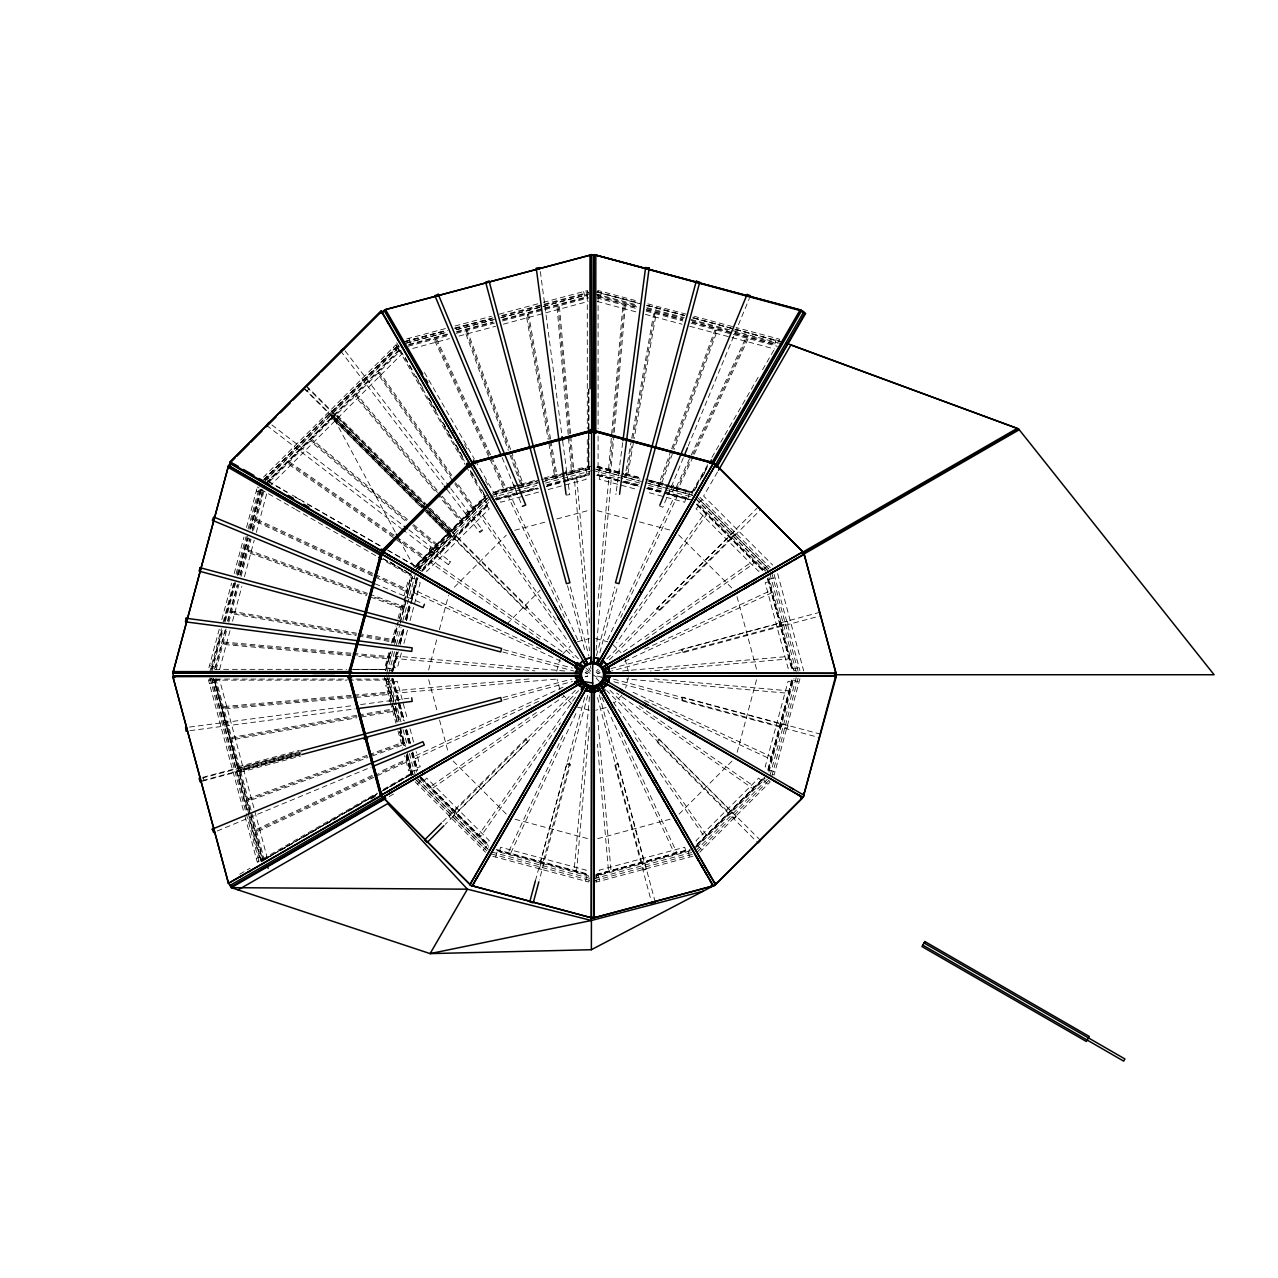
<?xml version="1.0" encoding="UTF-8"?>
<svg xmlns="http://www.w3.org/2000/svg" width="1278" height="1278" viewBox="0 0 1278 1278"><rect width="100%" height="100%" fill="white"/><g stroke="black" fill="none" stroke-linecap="round" stroke-linejoin="round"><path stroke-width="0.75" stroke-dasharray="5 3.75" d="M562.208 474.473L588.567 467.492L588.599 429.632M588.647 427.874L588.679 390.014M609.478 472.7L612.785 434.919M612.961 432.922L624.095 305.634M613.999 435.015L610.692 472.812L608.28 472.588L622.881 305.538L625.309 305.746L614.175 433.034M589.477 696.798L574.173 870.078L576.65 870.302L589.525 724.578M597.417 607.178L608.727 479.186L611.203 479.394L595.883 652.691M622.69 442.619L615.868 494.634L615.996 493.771M619.447 470.735L618.616 475.751L621.124 475.975M395.014 642.467L395.445 640.054L358.511 633.553M556.681 671.254L559.908 659.192M631.412 440.127L624.894 477.045L627.29 477.477L633.808 440.543M631.747 438.178L653.681 313.813L656.077 314.228L634.144 438.61M626.092 477.269L632.61 440.335M632.945 438.402L654.879 314.021M628.345 677.532L625.661 688.123M392.362 671.637L397.49 652.467M400.046 642.866L403.624 629.447M406.18 619.846L411.292 600.676M411.804 598.759L417.443 577.656M393.129 669.704L397.698 652.563M400.238 643.026L403.8 629.687M406.34 620.165L411.42 601.107M411.931 599.206L417.347 578.918M428.609 670.039L437.316 637.402M439.36 629.719L448.578 595.165M737.182 752.263L756.656 679.305M767.918 770.426L792.136 679.64M768.334 769.771L792.392 679.624M219.257 629.159L208.618 668.825L210.487 669.337M221.829 619.574L231.606 583.119M234.178 573.534L243.954 537.079M246.526 527.479L257.166 487.829L259.051 488.324M209.528 672.883L221.382 628.712M223.187 622.003L233.73 582.672M236.047 574.03L246.095 536.616M248.076 529.012L259.466 486.726M211.253 670.007L221.877 629.463M224.161 621.811L234.273 583.183M211.828 668.713L222.132 630.246M224.704 620.629L235.024 582.161M237.085 574.461L247.389 535.993M249.45 528.293L260.281 487.908M211.924 671.429L223.251 629.223M225.311 621.539L235.855 582.209M237.66 575.499L247.708 538.086M250.025 529.443L261.351 487.222M238.267 574.653L248.076 538.022M250.648 528.389L261.495 487.892M238.491 574.717L248.299 538.086M250.871 528.437L261.718 487.956M214.592 668.937L225.391 628.696M227.436 621.076L237.213 584.621M239.785 575.036L249.577 538.581M252.133 529.044L262.405 490.72M226.03 628.872L215.247 669.113L212.723 668.442M228.091 621.204L237.868 584.797M240.44 575.212L250.2 538.805M252.261 531.137L263.06 490.896L260.536 490.225M216.094 669.768L226.877 629.527M228.826 622.21L239.05 584.062M241.111 576.346L251.047 539.3M253.507 530.178L263.955 491.103M219.64 669.337L229.976 630.773M232.548 621.14L241.846 586.426M244.433 576.793L254.242 540.163M256.319 532.447L266.655 493.883M388.863 652.627L385.301 665.918L388.496 666.781M391.403 643.122L395.988 626.012M398.033 618.408L402.107 603.2M404.136 595.596L408.209 580.388L411.42 581.25M353.623 669.576L385.301 669.496L389.854 652.563M392.873 641.268L397.921 622.466M353.846 669.64L385.541 669.56L390.078 652.627M393.097 641.348L398.145 622.53M385.397 670.79L390.365 652.291M392.921 642.738L397.538 625.549M399.583 617.897L411.212 574.573M385.78 670.662L390.892 651.556M393.464 642.003L397.554 626.715M399.599 619.063L411.388 575.116M400.126 622.114L412.219 576.937M386.835 672.899L392.745 650.885M394.487 644.447L399.471 625.837M400.11 623.488L413.513 573.471M388.72 673.394L394.614 651.381M396.404 644.719L401.02 627.498M402.842 620.773L415.749 572.592L489.57 498.739M396.484 651.892L391.387 670.902L389.518 670.407M398.528 644.24L402.634 628.952M405.19 619.399L408.784 606.028M410.829 598.392L416.452 577.464M391.403 673.522L397.091 652.307L391.979 671.589M416.724 579.046L411.548 598.328L417.81 575.196M393.081 671.046L398.305 651.604M400.19 644.559L404.503 628.456M406.564 620.741L417.986 578.135M401.356 653.01L397.282 668.218L394.071 667.372M403.912 643.521L407.474 630.214M410.014 620.709L420.206 582.688L416.995 581.825M598.056 292.518L598.567 290.633L638.217 301.288M598.951 294.755L598.264 297.263L636.604 307.551M600.261 297.119L601.762 291.496M495.704 857.075L497.206 851.467L588.838 876.037L588.343 877.906M599.861 468.323L598.344 473.946L617.45 479.058M599.941 470.304L600.804 467.109M499.762 850.429L500.625 847.218L586.171 870.142L585.308 873.353M600.069 476.135L599.206 479.346L637.227 489.522M535.386 880.877L566.889 763.285L570.371 764.228L539.364 879.903M584.669 697.421L540.514 862.043L542.926 862.682L588.088 694.242M539.428 868.896L541.856 869.439M540.866 863.577L543.294 864.104M596.411 655.806L614.894 586.906M540.898 863.449L539.284 869.423L541.696 870.078M599.845 652.627L617.817 585.628M685.487 493.228L686.35 490.017L671.142 485.944M685.599 499.059L684.736 502.254L646.716 492.078M688.155 498.021L689.657 492.413M585.516 881.165L587.017 875.542M589.222 880.143L588.727 882.028L492.493 856.212M774.851 343.958L776.353 338.335M682.085 700.807L683.011 697.325M779.069 341.066L779.564 339.197L736.064 327.535M767.95 769.244L792.28 678.426M768.525 770.442L792.855 679.816M768.925 772.024L793.989 678.586M781.401 726.575L782.168 724.195L781.401 726.575L787.376 728.188L788.015 725.776L782.056 724.163M769.995 775.522L796.993 674.736M771.864 776.018L798.526 676.589M799.964 678.698L774.164 774.915L772.295 774.42M671.046 450.527L658.218 485.752L660.502 486.599L673.33 451.358M671.717 448.674L714.913 329.996L717.198 330.826L674.001 449.505M659.352 486.167L672.18 450.942M672.851 449.089L716.047 330.411M683.331 457.812L662.835 507.286L659.512 505.912M688.219 446.006L749.371 298.381M676.03 490.528L692.053 456.15M692.9 454.345L746.895 338.542M562.863 735.569L508.548 852.027L510.801 853.081L575.979 713.332M607.625 639.719L674.464 496.375L676.717 497.43L620.741 617.466M693.155 456.661L677.132 491.04L674.928 490.017L745.793 338.031L747.997 339.053L694.002 454.856M587.864 673.458L585.068 672.691L587.88 673.426M596.235 678.235L599.286 681.366M411.804 571.745L409.727 575.34L383.799 560.371M692.085 491.774L708.044 464.122M711.926 457.396L758.94 375.956M762.535 369.725L774.915 348.303M695.504 487.988L707.597 467.029M694.369 490.832L698.379 483.899M702.357 476.998L706.367 470.064M717.501 472.013L703.635 496.04L772.695 565.084M707.533 466.486L692.516 492.365L668.09 485.64M575.483 697.101L478.978 834.662L481.007 836.084L560.483 722.805M629.431 620.213L704.354 513.405L706.399 514.826L616.699 642.674M433.386 552.831L429.328 549.7L430.83 547.735L434.903 550.866L433.386 552.831L429.392 549.764L430.846 547.719L434.903 550.866M429.488 549.636L430.83 547.735L429.392 549.764M448.354 564.652L450.559 561.793L449.872 561.266L447.667 564.109L448.354 564.652L406.723 532.75M433.322 552.751L434.839 550.786M563.039 653.761L570.675 645.933M621.987 695.024L614.351 702.852M506.999 623.999L540.099 590.212M426.82 513.053L447.811 534.044L451.885 529.907L335.906 413.864L331.833 418.002L421.261 507.478M264.498 479.522L330.299 412.666L264.322 479.362L286.671 492.19M331.433 417.235L333.143 415.494M388.065 550.403L415.733 566.346L449.984 531.728L330.299 412.666M267.374 482.605L332.983 416.804L395.381 532.399M422.107 570.515L489.426 503.053M422.331 570.627L488.707 504.107M454.313 587.241L506.232 535.194M596.203 671.222L598.28 669.177M679.033 814.15L732.358 760.698M696.558 845.237L762.934 778.717M695.839 846.292L764.548 777.423M307.087 390.892L308.845 389.135M263.236 480.129L398.496 344.756M424.775 504.443L332.12 411.676L398.448 345.332M398.608 345.491L332.12 411.676M265.536 479.841L399.295 346.066M264.61 481.502L399.503 346.689L398.177 348.095L399.295 350.012M398.688 350.236L268.172 480.688L266.798 479.314M266.495 482.988L332.983 416.804M266.671 483.148L399.151 350.715L397.314 348.878M269.722 481.471L400.925 350.252M269.514 486.359L402.187 353.686L399.838 351.338M399.167 539.396L414.296 567.432L485.4 496.343L483.404 492.893M447.811 534.044L485.672 496.503M451.246 530.945L485.832 496.663L481.71 489.634M415.19 567.592L485.656 497.174M416.596 567.097L485.145 498.548M415.382 570.148L488.196 497.366M416.564 569.061L490.432 495.177M418.561 568.662L451.789 535.754L418.737 568.822M304.723 388.528L452.731 536.616L454.393 534.763M452.731 536.616L454.489 534.859L426.213 506.567M488.739 502.302L420.318 570.691L418.944 569.317M421.788 570.26L488.18 503.915M421.676 571.745L488.164 505.273M524.459 609.047L527.015 606.507M417.443 784.133L421.564 780.027M702.181 499.586L698.076 503.692L765.139 570.787L766.512 569.429M424.376 780.443L426.724 778.094L489.346 840.7L486.998 843.049M698.379 506.423L696.031 508.772L758.653 571.394L761.001 569.045M442.763 821.754L526.041 738.476L528.597 741.016L445.303 824.31M758.285 506.935L656.796 608.424L659.336 610.964L760.825 509.475M453.355 812.313L455.208 813.99L450.83 818.351L449.073 816.594L453.45 812.217M606.826 658.857L728.748 536.936L730.505 538.693L607.194 662.02M575.419 690.312L454.904 810.827L456.661 812.584L578.583 690.663M731.927 537.223L736.32 532.846L734.546 531.089L730.169 535.45L732.022 537.127M483.18 849.902L487.301 845.78M763.813 569.461L767.918 565.355M657.052 742.039L659.592 739.499M697.213 844.215L763.701 777.743M694.274 848.384L764.915 777.823M696.622 847.186L765.059 778.797M695.807 850.749L768.621 777.982M697.181 852.122L769.979 779.34M699.721 852.314L770.171 781.896L768.813 780.523M414.296 567.432L448.961 532.846M730.169 814.022L732.022 812.345L730.169 814.022L734.546 818.399L736.304 816.642L731.927 812.265M734.147 818L735.84 816.179M470.56 515.689L467.428 511.615L465.511 513.197L468.579 517.191L470.56 515.689L468.579 517.191M465.639 513.085L467.428 511.615M479.426 531.808L482.269 529.619M536.441 712.501L431.181 786.21L432.619 788.238L563.79 696.398M623.201 651.956L752.758 561.234L754.18 563.279L645.694 639.256M261.271 861.228L377.729 793.59M379.438 792.6L412.203 773.653L407.171 754.835M376.243 794.533L261.495 861.18L249.609 816.834M383.096 790.555L412.203 773.653M589.19 671.206L586.043 668.17M487.557 495.097L483.963 497.174L465.991 466.071M262.805 858.96L376.882 793.095M383.288 789.405L409.727 774.133M257.325 862.41L259.035 861.436M260.936 860.334L262.853 859.231L263.811 860.909M264.242 859.391L290.17 844.423M297.023 840.461L376.563 794.533M383.256 790.667L395.333 783.702M399.024 781.561L412.858 773.589M239.689 874.232L250.041 868.241M262.118 861.276L272.07 855.349M280.713 850.365L296.288 841.387M303.19 837.394L318.765 828.4M325.666 824.406L336.338 818.415M348.143 811.434L360.252 804.437M370.62 798.462L377.761 794.501M370.955 799.038L377.873 795.044M596.139 672.755L599.59 670.758M389.199 796.529L394.343 793.558M372.202 775.411L256.399 829.406L257.421 831.627L409.407 760.745L408.385 758.541L379.438 772.04M256.91 830.524L372.713 776.513M374.518 775.682L408.896 759.643M563.023 687.165L414.264 756.368L415.302 758.637L540.77 700.264M644.591 649.224L770.059 590.851L771.113 593.104L622.354 662.323M217.276 830.988L371.179 767.088M577.305 641.796L589.382 638.553M367.042 755.33L248.363 798.526L249.194 800.811L367.872 757.614M368.895 754.659L404.12 741.831L404.966 744.115L369.725 756.943M248.779 799.677L367.457 756.48M369.31 755.793L404.551 742.981M606.251 707.533L595.644 710.233M497.046 499.203L521.967 492.493M523.836 492.238L539.22 487.861M546.696 486.087L566.058 480.64M567.64 480.448L589.477 474.569M514.635 530.306L547.256 521.536M556.841 518.948L589.462 510.178M300.154 753.525L236.989 770.618L249.098 814.901M585.084 676.829L587.88 676.014L583.679 677.212M600.309 672.723L597.497 673.474L601.698 672.276M597.721 838.656L670.63 819.038M595.788 874.775L688.091 849.934M596.203 874.903L690.136 849.614M596.81 875.254L605.437 872.938M445.431 328.558L405.765 339.165L406.276 341.034M455.032 325.986L491.487 316.225M499.171 314.18L541.377 302.87M543.294 302.359L586.81 290.729L587.305 292.598M404.663 341.466L445.942 330.427M454.393 328.142L492.957 317.839M501.583 315.538L588.902 292.167M405.174 343.335L447.396 332.04M456.038 329.724L494.41 319.452M501.12 317.663L589.414 294.036M406.484 343.111L446.869 332.28M456.486 329.708L493.036 319.915M500.736 317.855L587.289 294.659M408.656 344.405L448.913 333.638M456.534 331.593L493.004 321.848M502.589 319.276L586.921 296.704M408.832 345.044L449.089 334.277M456.757 332.232L493.164 322.487M502.749 319.915L587.081 297.343L586.41 294.835M408.049 346.274L448.945 335.347M456.262 333.366L494.394 323.142M502.446 321.002L588.823 297.838M412.778 348.447L449.409 338.638M459.042 336.05L495.672 326.241M503.388 324.165L588.215 301.448M519.427 484.618L496.631 490.736L497.477 493.931M521.328 484.106L536.536 480.033M544.14 477.988L582.161 467.812L583.024 471.023M492.477 493.244L535.977 481.518M589.717 467.157L545.371 479.09L560.323 474.985M493.675 494.219L537.623 482.445M545.275 480.4L564.381 475.272M566.298 474.761L591.139 468.099M491.375 495.544L538.437 482.956M542.639 481.838L593.903 468.099M490.528 497.813L536.824 485.384M545.45 483.084L591.474 470.751M495.369 498.484L537.319 487.253M546.872 484.697L565.994 479.585M567.895 479.074L588.823 473.467L588.327 471.598M493.068 499.874L537.463 487.988M547.048 485.416L589.525 474.042M496.088 500.049L517.462 494.314M519.395 493.803L538.677 488.627M546.393 486.567L588.998 475.144M538.645 492.078L500.625 502.254L499.762 499.059M548.15 489.522L586.171 479.346L585.308 476.135M210.471 679.96L208.602 680.455L243.874 812.233M212.723 680.854L215.231 680.184L262.933 858.433L260.424 859.104M216.27 680.311L219.465 679.449L268.029 860.685M209.464 683.666L215.071 682.164M386.276 681.925L391.899 680.423M769.436 579.238L775.043 577.736M394.071 682.117L397.282 681.254L407.474 719.274M768.366 581.825L765.171 582.688L788.079 668.218L791.29 667.372M388.959 684.401L385.748 685.264L389.822 700.472M238.299 766.688L299.451 750.33M202.962 777.296L299.004 751.56M820.013 612.258L681.366 649.4L682.308 652.882L820.955 615.724M239.753 768.046L298.844 752.215M502.957 697.548L571.857 679.081M610.964 668.554L779.404 623.408L780.059 625.821L611.603 670.95M781.401 622.897L782.04 625.309L781.401 622.897L787.376 621.3L788.031 623.712L782.04 625.309M202.052 778.11L300.921 752.183M240.072 769.228L301.065 752.87M240.392 770.394L299.483 754.563M202.691 780.523L300.857 754.244M503.596 699.945L572.512 681.478M201.972 781.289L300.793 754.803M239.801 772.311L300.953 755.953M416.995 767.663L420.206 766.8L416.133 751.592M411.883 769.947L408.672 770.81L404.599 755.602M793.478 669.065L799.085 667.563M410.318 771.752L415.941 770.251M795.843 670.375L793.957 670.886L768.941 577.416M413.05 774.452L411.181 774.947L406.228 756.464M256.191 858.289L261.814 856.787M614.814 765.202L618.296 764.276M258.923 860.989L257.054 861.5L244.386 814.15M596.379 874.344L689.289 849.439M595.756 875.446L690.248 850.126M689.992 850.988L596.538 876.021L597.034 877.89M593.903 878.721L694.833 851.675M594.542 880.558L693.986 853.944M692.884 856.244L596.65 881.996L596.155 880.127M642.195 864.216L644.559 863.449L642.163 864.104L643.761 870.078L646.157 869.439M646.013 868.896L643.617 869.535M404.998 341.561L445.527 330.826M455.176 328.27L491.838 318.573M405.062 341.785L447.508 330.555M455.224 328.51L491.886 318.797M502.126 316.177L588.902 292.95M493.244 492.413L537.559 480.688M541.425 479.745L560.259 474.745M562.144 474.25L588.567 467.492M494.298 492.381L537.607 480.911M356.546 715.376L232.181 737.294L232.596 739.706L356.977 717.773M358.495 715.025L395.413 708.523L395.845 710.919L358.91 717.421M232.388 738.492L356.77 716.575M358.703 716.223L395.637 709.721M566.154 495.129L569.716 494.65L562.735 441.565M189.511 727.07L353.607 705.472M360.604 704.545L409.775 698.076M393.8 700.999L388.72 701.67M189.991 730.649L355.172 708.891M529.044 678.969L397.091 690.519L397.314 692.995L558.79 678.874M622.642 670.95L788.063 656.477L788.286 658.969L650.422 671.03M351.194 695.376L223.906 706.51L224.113 708.939L391.18 694.321L390.972 691.893L353.175 695.2M224.001 707.724L351.29 696.59M353.287 696.414L391.068 693.107M591.442 466.598L587.289 466.598L587.289 436.661M214.88 669.337L346.61 669.337M348.606 669.337L384.534 669.337M215.918 679.065L387.522 679.065M208.506 679.816L210.471 679.816L209.959 677.883M212.691 679.816L214.896 679.816M213.937 680.136L346.833 680.136M348.606 680.136L384.534 680.136L384.534 675.982M596.81 874.056L600.372 874.056M351.003 653.186L223.714 642.051L223.506 644.463L350.795 655.614M352.984 653.362L390.78 656.668L390.557 659.081L358.751 656.301M223.602 643.265L350.891 654.4M352.888 654.576L390.669 657.866M564.716 671.014L397.346 656.221L397.123 658.697L534.971 670.886M654.336 678.953L788.254 690.775L788.031 693.267L626.555 678.985M595.644 638.553L607.721 641.796M356.578 633.201L232.197 611.283L231.781 613.68L356.147 635.613M231.989 612.481L356.37 634.415M358.303 634.751L395.237 641.268M358.096 635.949L393.081 642.115M589.382 710.233L577.305 707.006M647.818 303.86L686.19 314.148M693.858 316.209L734.147 327.024M597.369 291.879L639.783 303.253M647.499 305.314L684.129 315.123M597.305 292.103L639.719 303.477M647.435 305.538L684.065 315.346M594.542 291.576L639.639 303.669M646.221 305.426L684.625 315.714M692.42 317.807L780.666 341.498M595.947 293.956L638.169 305.282M646.812 307.599L684.225 317.631M690.935 319.436L780.155 343.367M596.906 295.17L637.307 306.001M646.924 308.573L683.458 318.366M691.158 320.427L727.709 330.219M735.393 332.28L777.711 343.622M598.439 296.624L636.764 306.912M646.301 309.468L682.771 319.244M692.341 321.816L776.673 344.437M646.189 310.123L682.596 319.883M692.181 322.455L776.497 345.076M596.634 297.87L637.898 308.925M646.221 311.177L682.851 320.986M691.063 323.174L777.328 346.306M597.161 301.464L637.642 312.311M645.358 314.372L681.989 324.197M689.705 326.257L774.532 348.99M597.193 466.198L623.616 473.211M625.421 473.755L640.725 477.796M650.23 480.352L669.241 485.432M597.13 466.422L623.472 473.483M625.357 473.978L640.406 478.02M596.65 467.46L639.974 479.09M649.528 481.646L692.868 493.276M594.542 468.914L641.524 481.502M645.725 482.637L693.97 495.576M596.874 469.649L619.798 475.783M621.715 476.295L638.904 480.911M648.457 483.467L663.745 487.557M665.662 488.068L692.42 495.241M592.688 470.432L639.927 483.084M648.585 485.416L667.643 490.512M668.618 490.784L693.619 497.477M625.102 481.119L638.473 484.697M648.026 487.269L689.976 498.516M597.689 474.553L638.233 485.416M647.818 487.988L692.229 499.874M597.577 474.921L622.514 481.566M624.431 482.078L639.783 486.183M647.451 488.228L660.886 491.806M668.554 493.851L689.657 499.474M597.593 475.16L622.37 481.774M624.271 482.285L639.511 486.343M647.131 488.388L660.47 491.934M668.09 493.979L689.944 499.794M596.538 475.192L638.968 486.567M646.684 488.627L662.116 492.765M664.049 493.276L689.289 500.049M597.257 510.657L629.91 519.363M639.495 521.919L670.215 530.114M256.319 491.024L261.926 492.541M410.35 577.768L415.957 579.285M793.494 680.391L799.101 681.909M791.29 682.117L788.079 681.254L765.171 766.8L768.366 767.663M820.811 734.243L682.164 697.101L681.238 700.584L819.885 737.726M503.564 649.623L572.48 668.09M613.504 679.081L780.043 723.699L779.404 726.112L612.865 681.478M502.925 652.036L573.758 670.998M769.404 770.203L775.027 771.72M386.26 667.579L391.867 669.081M209.48 665.614L215.087 667.132M566.665 764.132L570.148 765.075M515.034 819.23L591.842 839.71M496.088 849.439L588.998 874.344M497.525 850.381L589.605 874.935M496.918 850.637L589.525 875.446M491.902 852.043L591.331 878.705M491.391 853.912L590.835 880.574M597.912 467.62L622.865 474.33M624.782 474.841L640.134 478.962M647.802 481.023L668.921 486.694M670.838 487.206L691.941 492.877M693.746 317.791L780.347 341.641M693.682 318.014L780.267 341.865M645.63 479.202L692.58 492.142M649.32 480.464L666.221 485.129M367.473 593.359L248.795 550.163L247.964 552.447L366.642 595.644M369.326 594.03L404.567 606.858L403.72 609.143L368.495 596.315M248.379 551.313L367.058 594.494M374.47 597.193L404.136 607.993M374.965 583.758L422.603 603.488M540.818 649.096L415.398 590.612L414.36 592.864L563.055 662.212M633.057 692.293L771.017 756.624L769.963 758.876L651.716 703.731M372.825 573.359L257.022 519.363L255.999 521.568L407.986 592.433L409.008 590.228L374.63 574.205M644.543 700.392L649.927 702.9M256.511 520.466L372.313 574.461M374.119 575.308L408.497 591.331M295.266 497.126L303.86 502.062M307.455 504.187L381.355 546.617M268.204 481.167L290.569 494.075M292.295 495.065L381.803 546.744M387.474 550.019L415.126 565.994M585.787 670.758L590.963 673.746M592.688 674.736L599.59 678.73M390.381 562.176L397.266 566.138M404.136 570.1L411.228 574.126M389.838 561.937L395.11 564.988M396.755 565.93L405.382 570.899M383.496 558.885L412.874 575.851M383.256 558.821L412.858 575.899M257.277 487.014L258.987 488.004M260.904 489.107L262.821 490.209M260.872 489.394L274.898 497.493M276.623 498.484L294.563 508.836M295.649 509.475L377.074 556.473M562.24 651.86L432.779 561.026L431.341 563.071L539.779 639.144M639.128 705.807L754.036 786.417L752.598 788.446L616.651 693.091M394.167 535.226L289.515 461.949L288.109 463.946L425.478 560.131L426.884 558.135L395.813 536.377M288.812 462.94L393.48 536.233M395.11 537.367L426.181 559.125M271.91 424.951L403.305 525.609M408.912 529.891L450.559 561.793M266.575 425.382L401.116 528.453M613.152 644.927L620.98 652.563M407.474 519.459L312.247 439.536L310.682 441.405L405.909 521.328M413.529 524.523L439.217 546.089L437.651 547.958L411.963 526.392M311.465 440.479L406.692 520.386M412.746 525.466L438.434 547.032M571.873 703.859L563.039 695.024M449.984 531.728L415.733 566.346M700.04 500.257L768.557 568.79M695.727 498.692L767.327 570.292M697.101 503.915L766.321 573.087M696.798 504.155L764.244 571.458M696.686 504.379L763.19 570.739M697.213 505.273L763.701 571.745M678.65 534.939L733.508 589.685M657.419 607.801L659.959 610.341M486.998 506.423L489.346 508.772L426.724 571.394L424.376 569.045M761.001 780.443L758.653 778.094L696.031 840.7L698.379 843.049M482.461 503.149L480.113 500.8L417.507 563.422L419.855 565.771M306.257 385.748L424.983 504.49M426.389 505.896L527.638 607.13L525.082 609.67L423.226 507.813M760.458 840.365L658.969 738.876L656.429 741.416L757.918 842.921M609.973 690.28L730.489 810.795L728.732 812.568L606.81 690.647M578.519 658.873L456.597 536.968L454.84 538.725L573.95 657.835M334.341 416.852L451.549 534.06M333.478 417.714L422.778 507.015M424.184 508.42L450.687 534.923M303.701 388.288L422.443 507.031M332.615 418.577L421.916 507.877M423.322 509.267L449.824 535.786M525.434 739.099L527.974 741.639M453.163 761.065L506.615 814.405M421.676 777.743L489.57 845.637M420.925 777.455L488.579 844.966M421.005 777.887L488.468 845.189M419.024 776.401L488.18 845.573M418.05 779.197L487.701 848.864M416.804 780.698L485.336 849.215M699.833 497.238L770.267 567.704M697.293 497.43L770.075 570.244M695.919 498.803L768.701 571.617M396.963 346.482L395.589 345.108L263.044 477.589L264.402 478.962M393.241 347.456L397.362 351.578M483.308 499.522L487.413 503.628M763.717 780.123L767.822 784.245M430.223 509.906L451.406 531.105M306.48 386.771L425.079 505.433M332.807 416.628L425.239 509.171M426.469 510.401L451.789 535.754M417.539 565.243L421.644 569.365M697.964 845.86L702.069 849.966M265.393 475.24L269.498 479.346M420.222 778.701L488.627 847.122M416.676 777.871L489.442 850.685M415.302 779.245L488.068 852.043M415.094 781.785L485.528 852.25M437.076 490.145L357.169 394.918L355.3 396.484L436.485 493.228M442.156 496.199L463.722 521.887L461.853 523.453L437.747 494.73M356.243 395.701L437.411 492.445M438.689 493.947L462.796 522.67M345.156 350.923L446.581 483.1M450.878 488.707L482.812 530.322L479.953 532.511L447.348 490.017M340.555 350.843L443.194 484.602M556.058 620.118L481.231 513.245L479.186 514.667L568.758 642.594M613.2 702.021L706.191 834.822L704.146 836.243L633.84 735.84M451.837 475.384L379.71 372.345L377.713 373.751L473.898 511.12L475.895 509.714L456.422 481.918M378.703 373.048L450.846 476.071M455.431 482.621L474.889 510.417M424.44 372.521L474.346 458.946M475.336 460.671L493.308 491.774M464.569 444.584L467.54 449.728M485.416 480.64L489.442 487.733M588.695 667.851L590.692 671.285M396.707 342.744L399.694 347.92M405.158 357.361L409.12 364.23M409.663 365.173L412.65 370.348M416.053 376.243L423.609 389.343M428.929 398.544L436.565 411.772M442.795 422.571L448.738 432.859M449.521 434.216L452.508 439.392M455.671 444.872L463.594 458.594M470.448 470.464L476.486 480.911M400.621 350.587L465.32 462.748M470.288 471.374L486.375 499.235M396.084 344.469L397.075 346.178M398.656 349.437L465.096 464.521M429.168 398.576L436.277 410.765M443.051 422.635L449.153 433.098M455.926 444.968L462.045 455.431M471.79 472.445L474.937 477.764M577.72 639.703L510.896 496.375L508.628 497.414L564.604 617.466M620.709 732.038L676.573 852.122L674.321 853.177L607.609 709.785M490.512 454.664L436.517 338.862L434.312 339.884L505.177 491.87L507.382 490.848L491.359 456.47M435.415 339.373L489.41 455.176M490.257 456.981L506.28 491.359M601.762 697.229L604.27 702.612M502.19 457.7L520.881 502.701M625.118 659.192L628.345 671.254M510.593 449.505L467.397 330.826L465.112 331.657L508.309 450.335M511.28 451.358L524.092 486.583L521.807 487.413L508.979 452.188M466.262 331.242L508.772 448.067M511.472 455.479L522.958 486.998M559.908 689.593L556.952 679.081M590.212 665.726L590.979 668.538M768.094 579.078L792.855 671.094M767.886 579.222L792.727 671.509M736.991 596.682L757.135 671.509M428.689 679.704L437.475 712.325M439.536 719.993L448.306 752.614M393.001 679.337L404.088 720.552M406.66 730.073L410.749 745.314M412.81 752.934L417.411 770.075M392.442 678.187L398.64 701.191M399.151 703.108L403.8 720.361M406.372 729.946L410.51 745.282M412.57 752.95L417.203 770.203M388.033 678.346L395.11 704.689M395.605 706.574L399.647 721.623M387.809 678.394L394.87 704.753M395.381 706.622L399.423 721.687M213.698 678.474L237.996 769.084L213.474 678.522M777.647 573.646L803.702 670.934M774.18 574.525L799.948 670.758M771.88 573.423L798.51 672.867M769.947 573.806L796.641 673.378M768.525 579.046L793.366 671.589M767.391 578.135L792.28 671.046M682.212 649.176L683.155 652.643M583.599 291.576L585.1 297.199M588.711 467.492L589.222 469.361M585.516 468.339L587.017 473.962M688.171 851.483L689.673 857.091M685.599 850.429L684.736 847.218L599.206 870.142L600.069 873.353M655.215 902.076L618.073 763.429L614.59 764.356L651.748 903.003M570.403 586.921L588.854 655.838M599.35 694.944L643.984 861.484M567.48 585.659L585.436 652.643M597.465 697.5L641.572 862.123M598.36 875.526L599.861 881.149M495.688 492.381L497.19 498.005M408.976 338.303L410.478 343.926M410.014 728.779L413.577 742.087M393.081 678.426L404.503 721.032M406.803 729.642L410.701 744.179M412.778 751.895L417.427 769.244M392.442 679.816L398.177 701.031M398.64 702.948L403.337 720.313M405.861 729.946L410.062 745.378M412.075 753.093L416.772 770.442M391.403 678.602L402.634 720.552M405.19 730.105L408.768 743.492M411.34 753.046L416.42 772.056M388.368 674.736L401.036 721.99M403.065 729.658L407.49 746.064M409.455 753.541L415.35 775.554M386.371 674.736L399.87 725.137M400.509 727.501L405.541 746.4M407.347 753.109L413.481 776.065M400.11 728.476L404.647 745.425M399.886 728.54L404.423 745.473M406.947 754.883L411.979 773.701M385.78 678.314L392.953 705.057M393.464 706.974L397.554 722.262M400.11 731.815L403.704 745.186M406.26 754.739L411.388 773.845M385.908 679.608L391.547 700.711M392.058 702.644L397.186 721.83M399.758 731.431L403.864 746.783L399.583 731.607M406.42 756.384L411.548 775.586M385.413 678.714L397.027 722.054M390.333 702.373L395.94 723.284M397.969 730.888L402.554 747.997M240.871 769.58L241.494 771.928M215.79 678.538L264.322 859.695M214.592 680.343L262.294 858.608M214.816 682.244L261.543 856.851M211.924 677.851L261.223 862.091M211.317 678.33L246.878 811.051M248.938 818.751L260.281 861.068M210.039 678.362L259.354 862.602M203.346 777.775L203.985 780.171M550.562 439.009L528.629 314.628L526.232 315.059L548.166 439.44M550.898 440.958L557.416 477.876L555.019 478.307L548.502 441.373M527.431 314.851L549.364 439.217M549.7 441.166L556.218 478.084M540.354 271.575L562.48 439.584M566.41 475.751L565.771 470.767M589.477 622.913L576.905 479.154L574.429 479.362L589.414 650.694M597.497 716.511L610.948 870.126L608.456 870.334L597.433 744.291M570.563 433.641L559.429 306.369L557 306.576L571.617 473.643L574.046 473.419L570.739 435.638M558.214 306.464L569.349 433.753M569.525 435.734L572.832 473.531M598.088 296.943L598.088 428.673M598.088 436.07L598.088 466.598M597.8 290.41L597.8 292.374M597.8 294.595L597.8 296.815M595.899 875.957L595.899 878.178M595.899 880.382L595.899 882.363M589.477 467.125L589.477 469.106M589.477 471.31L589.477 473.531M588.95 388.863L588.95 432.907M588.95 434.712L588.95 466.598M588.359 389.598L588.359 469.585M587.56 290.41L587.56 292.374M587.56 294.595L587.56 296.815M587.289 295.985L587.289 428.881M403.289 629.175L399.151 644.607L403.337 629.175M409.487 606.044L405.861 619.542L409.535 606.044M597.497 676.03L601.698 677.18L597.497 676.03M673.746 485.177L670.423 490.928L672.1 491.886L675.423 486.135L673.746 485.177M513.884 484.729L515.657 489.442L513.724 484.697"/><path stroke-width="1.5" d="M350.252 673.298L351.099 671.605M589.989 432.859L591.65 432.012M591.315 917.764L591.474 691.558L585.691 690.008L472.413 885.862L591.315 917.764L472.413 885.862M591.586 692.436L591.65 686.238L588.136 685.663L591.65 686.238M230.088 885.51L231.334 887.667L430.111 953.612L591.379 949.714L591.794 686.254L594.254 686.254L593.998 918.019L591.522 918.019M600.117 658.505L597.066 663.905L593.615 663.106L593.679 656.908M713.236 463.323L599.957 659.176L594.174 657.627L594.35 431.421L713.236 463.323L594.35 431.421M594.19 917.764L713.092 885.942L594.19 917.764L594.366 691.51L600.133 689.96L611.028 708.843M595.804 432.875L594.11 432.012M835.397 677.58L835.397 671.765M580.308 676.014L580.308 673.554M605.325 675.631L605.341 673.171M593.631 428.29L594.222 254.642L800.875 310.091L594.222 254.642M349.709 671.525L349.948 673.155L381.85 554.253L349.996 671.605M835.652 677.58L835.7 676.03L803.814 794.916L835.94 677.644M185.518 621.843L185.981 618.264L412.187 647.866L411.724 651.429L185.518 621.843L186.38 621.955M622.945 440.654L645.582 267.565L649.144 268.029L619.558 494.235M645.582 267.565L645.47 268.428L649.032 268.891L649.144 268.029M574.876 673.618L581.059 673.682L581.873 670.231L578.199 668.186M608.791 682.148L603.392 679.113L604.19 675.663L610.389 675.727M597.066 663.905L593.679 662.883M173.089 672.308L228.522 465.671L173.089 672.308L349.022 672.995L381.179 553.15L228.522 465.671M348.734 672.915L380.892 553.07M575.579 673.155L577.416 667.467L575.867 673.234L173.073 673.266L173.073 675.758L350.763 675.758L350.763 677.42M535.386 880.877L529.747 901.933L533.214 902.859L538.853 881.82M593.551 430.574L713.38 462.732L593.615 430.287M213.122 520.625L214.496 517.302M424.44 604.254L423.066 607.577L212.324 520.29L213.698 516.967L373.128 583.008M659.847 505.114L747.135 294.371L750.458 295.745L750.122 296.544M684.417 455.176L687.452 447.843M228.235 467.189L230.887 462.157L235.12 457.923M713.38 462.732L800.875 310.091M381.323 555.754L384.247 550.722M575.26 666.094L575.164 667.963L578.071 662.931L577.336 662.499L575.26 666.094L582.193 670.151M803.495 794.868L803.574 792.999M227.612 468.275L228.858 466.119M230.104 463.962L231.334 461.805M381.866 554.141L392.362 542.239M581.522 688.331L584.493 683.187L589.525 686.094L586.57 691.238M598.807 658.266L595.852 663.394L600.884 666.301L603.839 661.173M711.399 463.547L799.82 310.41L804.852 313.318L716.015 467.189M581.155 689.337L582.193 690.919M469.937 884.424L382.921 797.344L469.937 884.424L585.931 684.018M597.289 664.225L801.689 310.506L803.846 311.752L602.481 660.566L606.699 664.8L802.728 551.824L717.038 465.575L713.268 463.642M607.194 664.416L601.858 667.563L599.27 665.151L603.424 658.09M476.071 879.28L478.052 875.845M523.66 796.865L525.641 793.43M537.543 772.839L539.524 769.404M551.409 748.796L553.39 745.362M565.291 724.754L567.272 721.319M585.116 690.424L588.088 685.264M599.446 665.471L715.664 464.425L713.523 463.195M716.271 466.742L715.233 465.16M716.926 466.997L805.619 313.398L803.447 312.151M718.508 470.288L790.842 344.996L1018.55 428.881L1214.1 674.736L834.486 674.736M802.249 797.009L800.667 798.031M601.938 681.478L802.664 797.488L715.584 884.504L801.849 798.798L804.07 795.299L603.392 679.113M581.266 669.576L582.512 667.435M603.136 681.749L604.382 679.608M804.229 795.299L802.983 797.424L602.401 681.318L604.19 675.663M709.466 463.291L711.463 459.872M383.192 551.888L468.754 465.496L472.509 463.563M577.944 665.055L583.103 668.027L585.532 665.455L582.369 660.119M602.881 689.225L599.733 683.89L602.162 681.318L607.481 684.465M602.321 681.478L599.733 683.89M599.27 665.151L601.858 667.563M583.407 681.781L588.231 685.407L472.125 885.989L469.984 884.759L586.107 684.177L582.209 679.529L381.355 795.188L382.585 797.328L583.439 681.669L578.071 684.928M229.736 462.38L381.084 311.145L229.736 462.38L381.771 550.946L469.537 463.227L381.084 311.145M236.941 456.198L249.242 443.801M250.951 442.204L261.942 431.101M266.175 426.868L276.064 416.995M280.345 412.794L290.154 403.001M293.013 400.062L304.148 388.991M307.119 385.94L319.564 373.591M321.241 371.834L333.558 359.597M333.957 359.134L347.568 345.603M348.063 345.028L380.54 312.567L385.573 309.659M469.33 463.035L381.771 550.946M396.547 538.054L407.682 526.919M411.867 522.75L423.002 511.615M428.577 506.056L470.272 464.888M715.52 464.968L717.038 465.575M382.985 551.681L578.599 664.72L583.04 660.71L578.806 664.927L573.662 661.956M578.742 684.593L583.167 688.602L578.742 684.593L382.921 797.344M441.373 823.16L424.552 839.965L427.092 842.521L443.913 825.7M602.609 688.475L607.05 684.449L602.609 688.475L715.584 884.504M802.728 551.824L801.929 550.514M757.918 842.921L760.458 840.365M380.924 313.238L385.956 310.33L422.714 373.991M470.528 465.096L469.505 466.662M469.346 466.374L470.783 465.543L381.946 311.672M584.461 666.333L589.493 663.426M576.186 680.918L581.33 677.963L584.238 682.995L579.094 685.951M349.661 675.95L381.483 794.868L349.661 675.95L575.915 676.126L577.448 681.893L228.65 883.322L229.896 885.478L383.783 796.625M239.21 877.379L242.66 875.382M247.836 872.395L251.287 870.398M387.633 791.689L391.084 789.692M396.26 786.705L400.158 784.468M420.766 772.583L424.2 770.602M429.344 767.615L432.779 765.634M496.311 728.955L499.746 726.974M528.932 710.121L532.367 708.14M575.292 683.363L582.161 679.545L581.139 676.158L574.94 676.222M601.858 667.963L607.002 664.991M617.306 659.033L620.741 657.052M668.809 629.303L672.244 627.322M701.43 610.469L704.865 608.488M744.355 585.675L747.79 583.695M752.95 580.723L756.384 578.742M801.402 552.959L1017.192 428.37L786.353 343.159M578.934 681.717L582.608 679.672L579.174 681.653M803.015 553.31L1018.55 428.881M610.373 673.075L604.174 673.139L603.136 669.736L608.536 666.701M388.879 793.846L392.33 791.849M422.012 774.74L425.446 772.759M430.59 769.771L434.025 767.79M506.136 726.16L509.571 724.179M557.639 696.43L561.074 694.433M578.247 684.529L583.407 681.557M603.104 670.119L630.517 654.4M633.952 652.419L639.096 649.464M644.24 646.492L663.122 635.597M668.282 632.626L673.426 629.655M676.861 627.674L682.005 624.702M685.439 622.721L697.468 615.788M700.887 613.807L706.047 610.836M709.482 608.855L714.626 605.884M718.06 603.903L723.204 600.932M733.508 594.989L738.652 592.018M743.812 589.046L748.956 586.075M752.391 584.094L757.55 581.123M760.969 579.158L764.404 577.177M769.564 574.205L772.998 572.224M776.433 570.244L781.577 567.272M785.011 565.291L790.155 562.32M793.59 560.339L797.025 558.358M802.424 554.924L1019.237 429.743M835.988 673.234L609.734 673.059L608.2 667.276L804.181 554.317L835.988 673.234L804.181 554.317M385.349 797.648L231.462 886.485L230.647 885.047M609.063 668.586L603.919 671.557L601.027 666.525M261.031 869.871L383.001 799.437M385.764 798.51L231.334 887.667L467.413 889.184L591.41 920.495L703.219 891.165M238.075 889.903L387.745 803.59L467.413 889.184L430.111 953.612L591.41 920.495M605.229 689.912L600.181 692.804M715.121 884.088L716.143 882.523M713.316 886.069L715.472 884.823L599.893 683.97L597.753 685.2L713.412 886.053L715.552 884.823M585.324 664.464L587.465 663.25M384.902 797.903L383.32 796.897M598.184 685.935L600.325 684.72M712.996 885.319L711.095 885.414M228.187 883.354L380.892 795.97L348.814 676.11L172.881 676.669L228.458 883.274M472.556 463.243L591.458 431.421L472.556 463.243L585.516 659.208L591.283 657.675L585.436 658.937M591.379 949.714L713.156 885.958L597.337 685.184M212.244 829.182L213.043 828.863L214.416 832.186L213.618 832.505L212.244 829.182L422.922 741.703L424.312 745.026L373 766.337M435.255 296.48L434.919 295.665L438.242 294.291L525.721 504.986L522.398 506.36M584.653 658.761L587.704 664.161L591.091 663.138L591.027 656.94M594.174 692.181L594.174 686.206L597.561 685.184L599.606 688.858M594.238 692.404L594.238 686.446L597.561 685.184M603.136 669.736L804.293 553.997L803.063 551.856L602.21 667.515L604.478 675.631L836.243 675.886L836.259 673.426L604.174 673.139M581.139 676.158L582.161 679.545M589.621 255.281L384.774 309.787L591.538 254.769M591.938 430.143L472.157 462.492L592.018 430.43L591.458 254.482M172.881 676.669L227.947 881.357M199.975 778.094L199.128 778.318L200.055 781.801L200.902 781.577M300.921 751.049L500.688 697.516L501.615 700.999L301.864 754.531M363.926 739.099L367.744 738.077M577.448 681.893L575.627 676.206M594.446 691.797L600.133 689.96M651.748 903.003L655.215 902.044M536.377 268.971L539.955 268.508L539.843 267.645L536.265 268.108L566.042 494.266M186.444 727.486L185.582 727.597L186.045 731.16L186.923 731.048M357.137 708.635L412.203 701.382L411.74 697.82M589.989 254.929L595.804 254.929M594.142 255.696L595.804 255.696L595.804 433.386M591.65 431.676L594.142 431.676M589.989 432.523L591.65 432.523L591.65 254.849L594.142 254.849L594.142 432.523L595.804 432.523M589.749 663.346L595.564 663.346M351.61 671.605L173.936 671.605L173.936 673.266M609.973 671.813L604.047 671.813L604.047 677.628L609.973 677.628M575.292 671.877L581.234 671.877L581.234 677.691L575.292 677.691M312.791 673.49L334.708 673.49M604.047 673.474L609.989 673.474M575.499 675.806L581.426 675.806L575.276 675.87M604.047 675.966L835.988 676.11M173.936 677.42L174.782 677.42M347.648 677.42L351.61 677.42M595.66 917.173L589.845 917.173M591.474 918.083L593.966 918.083M351.099 677.42L350.236 675.758M591.394 662.084L593.855 662.084M173.361 672.388L335.044 672.947M591.794 687.101L594.254 687.101M185.981 618.264L186.844 618.392M581.985 681.238L592.736 683.059M596.427 255.344L801.306 310.889M594.254 657.339L600.021 658.889M581.873 670.231L581.059 673.682M585.628 690.296L591.394 691.845M232.276 462.987L231.542 462.556L228.634 467.604L381.771 556.01M233.267 463.563L238.427 466.534M243.587 469.521L253.907 475.48M259.083 478.451L269.402 484.426M288.333 495.353L293.493 498.324M303.813 504.283L308.972 507.27M381.243 548.997L384.678 550.978M609.159 680.854L604.015 677.883L601.107 682.915L606.251 685.887M579.126 663.586L584.27 666.557L581.362 671.589L576.218 668.618M383.847 552.415L229.976 463.579L228.73 465.735L382.601 554.572M387.154 554.636L391.132 556.968M411.74 568.854L415.174 570.835M420.318 573.822L423.753 575.803M502.733 621.396L506.168 623.376M526.776 635.278L530.21 637.259M535.354 640.23L538.789 642.211M550.818 649.16L554.253 651.141M576.57 664.017L583.439 667.995M603.184 679.321L608.344 682.292M620.357 689.241L623.792 691.222M644.4 703.124L647.834 705.105M668.426 716.99L671.861 718.971M692.468 730.872L695.903 732.853M790.331 787.376L793.766 789.357M540.977 646.349L544.412 648.329M565.02 660.231L568.454 662.212M773.637 780.618L777.072 782.599M797.68 794.485L802.824 797.456M378.607 557.368L382.074 559.365M924.042 942.972L1124.928 1058.967L1123.681 1061.123L922.796 945.129M472.541 885.255L473.978 886.085M469.953 884.903L472.109 886.149M639.463 591.187L641.572 592.417M384.918 552.895L390.062 555.866M393.496 557.847L396.931 559.828M408.944 566.761L414.088 569.748M419.232 572.72L424.376 575.691M434.68 581.634L439.824 584.621M443.258 586.602L448.402 589.573M458.69 595.516L463.85 598.503M467.269 600.484L472.429 603.456M475.863 605.437L487.861 612.386M491.295 614.367L496.439 617.338M499.874 619.319L511.887 626.268M515.322 628.249L520.466 631.22M523.9 633.201L544.492 645.102M549.636 648.074L568.518 658.985M381.563 554.173L577.416 667.467M597.848 663.042L599.973 664.272M597.417 663.777L599.542 665.007M585.675 684.912L587.8 686.142M404.199 526.28L407.347 528.693M402.011 529.14L405.158 531.552M269.45 423.066L268.763 422.539L266.575 425.382L267.262 425.925M758.269 506.951L760.825 509.475M716.83 465.783L801.721 550.722M602.689 660.359L606.906 664.592M343.942 349.341L343.415 348.654L340.555 350.843L341.098 351.53M447.252 483.995L449.68 487.142M444.409 486.183L446.821 489.33M802.728 551.984L803.974 554.141M473.499 460.032L475.544 463.69M425.702 379.151L427.683 382.601M603.887 688.251L600.932 683.107L595.899 686.014L598.855 691.158M384.103 310.426L472.94 464.297M452.843 429.999L454.824 433.45M457.828 438.626L459.808 442.076M473.068 465.096L475.049 468.531M511.727 532.047L513.708 535.482M516.679 540.642L518.66 544.077M530.562 564.684L532.543 568.103M555.339 607.593L557.32 611.028M574.173 640.23L576.154 643.649M585.068 659.113L588.056 664.256M599.494 683.938L602.465 689.082M611.379 704.545L613.36 707.98M655.007 780.091L656.988 783.526M659.959 788.67L661.94 792.104M703.571 864.216L705.552 867.65M708.523 872.81L710.52 876.229M657.803 789.916L659.783 793.35M696.462 856.883L698.443 860.318M701.414 865.462L703.395 868.896M386.914 320.778L388.895 324.229M400.861 344.948L402.858 348.399M558.135 617.434L560.115 620.868M563.087 626.012L565.068 629.447M582.912 660.359L585.899 665.503M467.349 462.94L469.761 467.109M466.566 463.754L468.547 467.173M381.707 793.031L382.537 794.469M381.803 794.9L383.049 797.057M267.358 866.867L268.188 868.305M227.596 881.197L228.842 883.354M803.542 554.428L804.389 555.882M613.009 712.277L615.98 717.437M617.961 720.856L629.846 741.464M631.827 744.898L634.799 750.042M637.77 755.202L640.741 760.346M642.722 763.781L649.655 775.794M651.62 779.229L654.592 784.372M656.572 787.807L659.544 792.967M661.525 796.402L664.496 801.546M666.477 804.98L668.458 808.415M670.439 811.849L673.41 816.993M675.391 820.428L678.362 825.572M681.334 830.732L684.305 835.876M691.238 847.889L693.219 851.324M695.2 854.758L698.171 859.918M700.152 863.337L703.124 868.497M705.105 871.931L707.085 875.366M710.057 880.51L712.038 883.945M466.837 463.866L468.818 467.301M575.34 681.525L577.289 684.88M574.605 681.957L575.451 683.41M381.259 793.303L382.106 794.756M602.944 667.1L604.174 669.241M581.474 679.944L582.704 682.085M384.774 309.787L472.157 462.492M396.324 534.14L398.225 537.655M434.919 295.665L501.104 455.064M438.242 294.291L438.578 295.106M591.091 663.138L587.704 664.161M608.472 667.212L610.021 672.979M348.527 676.19L380.604 796.034M562.096 436.756L562.624 440.686M836.004 673.474L836.004 675.966M595.628 692.053L595.628 686.126L589.813 686.126L589.813 692.053M593.966 686.126L593.966 692.069M593.903 657.403L593.903 663.346M592.688 663.506L592.688 685.982M591.41 657.403L591.41 663.346M591.474 686.126L591.474 692.069M589.989 255.696L589.989 388.816M589.989 429.408L589.989 433.386M350.763 671.605L350.763 673.266M349.916 673.266L349.916 675.758M173.281 670.998L173.281 673.49M591.65 431.165L591.394 662.931L593.855 662.931L594.126 431.165L591.65 431.165M349.389 673.298L349.389 675.758L581.155 676.014L581.17 673.554L349.389 673.298M200.055 567.672L199.128 571.138L500.688 651.94L501.615 648.473L200.055 567.672M696.27 281.176L615.469 582.736L618.951 583.679L699.753 282.103L696.27 281.176M609.782 675.95L608.52 681.797L609.782 675.95M924.873 941.535L921.965 946.567L1086.364 1041.49L1089.271 1036.458L924.873 941.535M382.649 551.761L381.419 553.885L582.017 670.007L583.247 667.867L382.649 551.761M472.237 463.131L470.096 464.361L585.755 665.215L587.896 663.985L472.237 463.131M489.107 281.176L485.624 282.118L566.442 583.679L569.908 582.736L489.107 281.176M586.921 684.369A11.071 11.071 0 0 0 603.535 674.784A11.071 11.071 0 0 0 586.921 665.199A11.071 11.071 0 0 0 586.921 684.369"/></g></svg>
